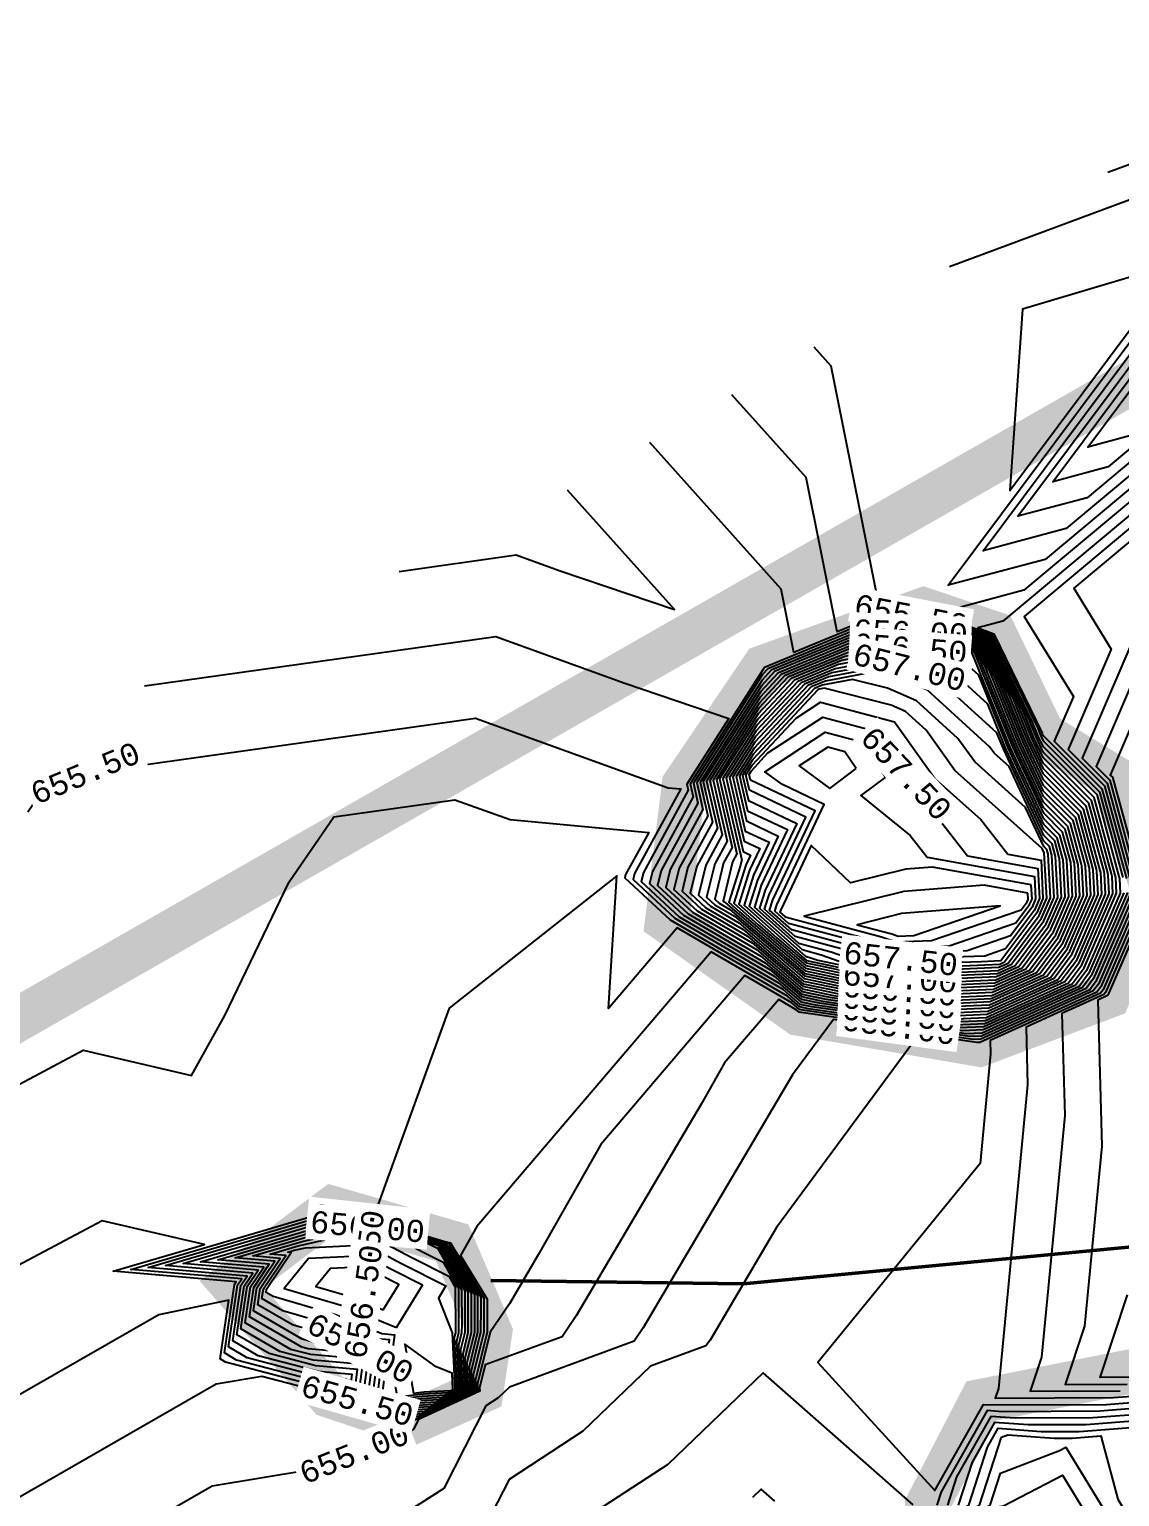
# Model space of a CAD drawing. Header units: inches. Extents: x 533200 to 542759, y 3594234 to 3596688.
# Drawn here: x 535910.29 to 535922.62, y 3595763.28 to 3595779.87 of the extents above; entities that cross this region are included whole.
import ezdxf
from ezdxf.enums import TextEntityAlignment as Align

# ---------------------------------------------------------------- set-up
doc = ezdxf.new("R2010")
doc.units = ezdxf.units.IN
doc.header["$MEASUREMENT"] = 0
for name, color, linetype in [('C-PROP-BNDY', 150, 'Continuous'), ('CVL_CUADCON_TIT', 1, 'Continuous'), ('CVL_CURV_D', 1, 'Continuous'), ('CVL_CURV_G', 5, 'Continuous'), ('CVL_CURV_TX', 2, 'Continuous')]:
    doc.layers.add(name, color=color, linetype=linetype)
doc.styles.add('MONOTXT4', font='MONOTXT4.shx')

msp = doc.modelspace()

# ---------------------------------------------------------------- linework, layer by layer
at = {"const_width": 0.5}
msp.add_lwpolyline([(535898.065, 3595761.753), (535928.984, 3595779.445), (535930.081, 3595726.686), (535905.916, 3595727.942, 0.03527), (535900.563, 3595727.843)], format="xyb", close=True, dxfattribs=at)
at = {"layer": 'C-PROP-BNDY', "color": 3, "linetype": 'Continuous', "lineweight": 30, "const_width": 0.5}
for points, elevation in [([(535917.5, 3595769.79), (535917.69, 3595771.33), (535918.59, 3595772.66), (535920.4, 3595773.31), (535921.2, 3595773.04), (535921.75, 3595771.9), (535922.54, 3595771.42), (535923, 3595770.13), (535922.49, 3595768.94), (535921.03, 3595768.39), (535918.99, 3595768.74), (535917.5, 3595769.79)], 655.33), ([(535912.58, 3595765.68), (535913.72, 3595766.54), (535915.07, 3595766.15), (535915.5, 3595765.14), (535915.4, 3595764.47), (535914.6, 3595764.11), (535913.68, 3595764.42), (535912.58, 3595765.68)], 655.22), ([(535921.41, 3595761.61), (535920.51, 3595762.1), (535920.44, 3595763.18), (535921.05, 3595764.36), (535922.87, 3595764.72), (535924.24, 3595764.27), (535924.74, 3595763.12), (535924.8, 3595762.24), (535923.49, 3595761.84), (535921.41, 3595761.61)], 654.06)]:
    msp.add_lwpolyline(points, dxfattribs=dict(at, elevation=elevation))
at = {"layer": 'CVL_CURV_D', "color": 6, "linetype": 'Continuous'}
for points, elevation in [([(535922.482, 3595778.256), (535922.861, 3595778.397)], 655.2), ([(535920.693, 3595777.188), (535922.965, 3595778.034)], 655.3), ([(535923.026, 3595776.866), (535923.037, 3595776.942), (535923.023, 3595777.157), (535921.517, 3595776.708), (535921.375, 3595774.656), (535923.026, 3595776.866)], 655.3), ([(535923.662, 3595775.457), (535921.772, 3595773.877), (535920.676, 3595773.584), (535923.078, 3595776.798)], 655.4), ([(535923.598, 3595775.704), (535922.249, 3595774.575), (535921.466, 3595774.365), (535923.181, 3595776.661)], 655.6), ([(535923.567, 3595775.827), (535922.487, 3595774.924), (535921.861, 3595774.756), (535923.233, 3595776.593)], 655.7), ([(535922.725, 3595775.273), (535922.256, 3595775.147), (535923.285, 3595776.525)], 655.8), ([(535909.504, 3595767.585), (535910.898, 3595768.326), (535912.122, 3595768.04), (535912.5, 3595768.72), (535913.227, 3595770.23), (535913.732, 3595770.966), (535915.102, 3595771.159), (535915.725, 3595770.934), (535917.292, 3595770.79), (535917.031, 3595770.312), (535917.022, 3595770.278), (535917.535, 3595769.802), (535918.76, 3595769.088), (535919.01, 3595768.875), (535919.177, 3595768.839), (535920.759, 3595768.612), (535921.09, 3595768.627), (535922.077, 3595769.076), (535922.214, 3595769.26), (535922.58, 3595770.101), (535922.571, 3595770.279), (535922.566, 3595770.307), (535922.326, 3595771.185), (535921.751, 3595771.762), (535921.696, 3595771.879), (535921.632, 3595772.038), (535921.158, 3595773.012), (535920.427, 3595773.287), (535920.382, 3595773.283), (535919.91, 3595773.29), (535919.355, 3595776.062), (535919.161, 3595776.278)], 655.4), ([(535923.694, 3595775.334), (535921.534, 3595773.529), (535920.541, 3595773.262), (535921.176, 3595773.024), (535921.686, 3595771.975), (535921.721, 3595771.889), (535921.751, 3595771.825), (535922.356, 3595771.217), (535922.608, 3595770.293), (535922.614, 3595770.264), (535922.622, 3595770.104), (535922.241, 3595769.229), (535922.117, 3595769.062), (535921.081, 3595768.592), (535920.799, 3595768.579), (535919.136, 3595768.818), (535919.005, 3595768.845), (535918.81, 3595769.012), (535917.615, 3595769.709), (535916.837, 3595768.797), (535916.93, 3595770.3), (535915.036, 3595768.801), (535914.17, 3595766.41), (535914.988, 3595766.164), (535915.051, 3595766.147), (535915.071, 3595766.113), (535915.429, 3595765.524), (535915.429, 3595765.446), (535915.428, 3595765.138), (535915.309, 3595764.652), (535915.318, 3595764.475), (535914.695, 3595764.187), (535914.632, 3595764.183), (535914.52, 3595764.171), (535913.8, 3595764.408), (535913.819, 3595764.548), (535913.615, 3595764.566), (535912.631, 3595764.823), (535912.495, 3595764.903), (535912.609, 3595765.676), (535912.63, 3595765.707), (535911.239, 3595765.827), (535912.269, 3595766.129), (535911.115, 3595766.398), (535909.8, 3595765.7)], 655.3), ([(535911.594, 3595772.447), (535915.564, 3595773.005), (535917.022, 3595772.478), (535918.196, 3595772.078), (535917.723, 3595771.335), (535917.739, 3595771.266), (535917.232, 3595770.336), (535917.207, 3595770.234), (535917.636, 3595769.836), (535918.66, 3595769.239), (535919.018, 3595768.933), (535919.258, 3595768.882), (535920.678, 3595768.679), (535921.108, 3595768.698), (535921.996, 3595769.102), (535922.161, 3595769.322), (535922.497, 3595770.095), (535922.486, 3595770.308), (535922.481, 3595770.333), (535922.267, 3595771.119), (535921.752, 3595771.636), (535921.647, 3595771.86), (535921.525, 3595772.164), (535921.123, 3595772.989), (535920.504, 3595773.222), (535920.331, 3595773.206), (535919.915, 3595773.212), (535919.837, 3595773.197), (535918.932, 3595772.823), (535918.788, 3595773.542), (535917.303, 3595775.199)], 655.6), ([(535923.725, 3595775.211), (535921.295, 3595773.18), (535921.012, 3595773.104), (535921.193, 3595773.035), (535921.739, 3595771.913), (535921.745, 3595771.898), (535921.75, 3595771.887), (535922.386, 3595771.25), (535922.65, 3595770.28)], 655.2), ([(535923.757, 3595775.088), (535921.536, 3595773.231), (535922.092, 3595772.327), (535921.876, 3595771.823), (535922.415, 3595771.283), (535922.692, 3595770.267)], 655.1), ([(535914.471, 3595773.742), (535915.795, 3595773.928), (535916.281, 3595773.752), (535917.585, 3595773.309), (535916.374, 3595774.66)], 655.7), ([(535923.804, 3595774.463), (535922.508, 3595771.439), (535922.534, 3595771.413), (535922.861, 3595770.214)], 654.7), ([(535923.376, 3595773.929), (535922.35, 3595771.535), (535922.504, 3595771.381), (535922.819, 3595770.227)], 654.8), ([(535922.948, 3595773.395), (535922.192, 3595771.631), (535922.475, 3595771.348), (535922.776, 3595770.24)], 654.9), ([(535922.444, 3595770.323), (535922.439, 3595770.346), (535922.237, 3595771.086), (535921.752, 3595771.573), (535921.623, 3595771.85), (535921.471, 3595772.226), (535921.106, 3595772.977), (535920.542, 3595773.189), (535920.305, 3595773.167), (535919.917, 3595773.173), (535919.801, 3595773.151), (535918.601, 3595772.655), (535918.588, 3595772.641), (535917.76, 3595771.341), (535917.794, 3595771.194), (535917.333, 3595770.348), (535917.3, 3595770.212), (535917.686, 3595769.853), (535918.61, 3595769.315), (535919.022, 3595768.962), (535919.299, 3595768.904), (535920.638, 3595768.712), (535921.117, 3595768.734), (535921.956, 3595769.115), (535922.134, 3595769.353), (535922.456, 3595770.092), (535922.444, 3595770.323)], 655.7), ([(535922.401, 3595770.338), (535922.397, 3595770.36), (535922.208, 3595771.054), (535921.753, 3595771.51), (535921.598, 3595771.841), (535921.418, 3595772.289), (535921.089, 3595772.966), (535920.581, 3595773.157), (535920.28, 3595773.128), (535919.919, 3595773.134), (535919.764, 3595773.105), (535918.639, 3595772.64), (535918.58, 3595772.577), (535917.798, 3595771.347), (535917.849, 3595771.122), (535917.434, 3595770.36), (535917.392, 3595770.19), (535917.737, 3595769.87), (535918.56, 3595769.39), (535919.027, 3595768.992), (535919.34, 3595768.926), (535920.597, 3595768.745), (535921.126, 3595768.769), (535921.916, 3595769.128), (535922.107, 3595769.384), (535922.414, 3595770.09), (535922.401, 3595770.338)], 655.8), ([(535922.359, 3595770.352), (535922.355, 3595770.373), (535922.178, 3595771.021), (535921.753, 3595771.447), (535921.574, 3595771.831), (535921.364, 3595772.352), (535921.071, 3595772.954), (535920.619, 3595773.124), (535920.254, 3595773.09), (535919.922, 3595773.095), (535919.728, 3595773.058), (535918.676, 3595772.624), (535918.573, 3595772.513), (535917.835, 3595771.353), (535917.904, 3595771.05), (535917.534, 3595770.372), (535917.485, 3595770.168), (535917.787, 3595769.887), (535918.51, 3595769.466), (535919.031, 3595769.021), (535919.38, 3595768.947), (535920.557, 3595768.779), (535921.135, 3595768.805), (535921.876, 3595769.141), (535922.08, 3595769.415), (535922.373, 3595770.087), (535922.359, 3595770.352)], 655.9), ([(535922.274, 3595770.382), (535922.27, 3595770.399), (535922.119, 3595770.956), (535921.754, 3595771.321), (535921.525, 3595771.812), (535921.257, 3595772.477), (535921.036, 3595772.931), (535920.696, 3595773.059), (535920.203, 3595773.013), (535919.927, 3595773.017), (535919.655, 3595772.966), (535918.752, 3595772.592), (535918.558, 3595772.385), (535917.909, 3595771.365), (535918.014, 3595770.907), (535917.736, 3595770.396), (535917.669, 3595770.124), (535917.888, 3595769.921), (535918.41, 3595769.617), (535919.039, 3595769.079), (535919.462, 3595768.99), (535920.476, 3595768.845), (535921.153, 3595768.876), (535921.796, 3595769.168), (535922.027, 3595769.477), (535922.29, 3595770.081), (535922.274, 3595770.382)], 656.1), ([(535922.231, 3595770.397), (535922.228, 3595770.413), (535922.089, 3595770.923), (535921.755, 3595771.258), (535921.5, 3595771.802), (535921.203, 3595772.54), (535921.019, 3595772.919), (535920.734, 3595773.026), (535920.178, 3595772.974), (535919.929, 3595772.978), (535919.618, 3595772.919), (535918.789, 3595772.576), (535918.551, 3595772.321), (535917.946, 3595771.37), (535918.069, 3595770.836), (535917.836, 3595770.409), (535917.762, 3595770.102), (535917.938, 3595769.938), (535918.36, 3595769.692), (535919.043, 3595769.108), (535919.502, 3595769.012), (535920.435, 3595768.878), (535921.162, 3595768.911), (535921.756, 3595769.181), (535922, 3595769.508), (535922.248, 3595770.078), (535922.231, 3595770.397)], 656.2), ([(535922.189, 3595770.411), (535922.186, 3595770.426), (535922.06, 3595770.89), (535921.755, 3595771.195), (535921.476, 3595771.793), (535921.15, 3595772.603), (535921.001, 3595772.908), (535920.773, 3595772.994), (535920.152, 3595772.935), (535919.931, 3595772.939), (535919.582, 3595772.873), (535918.827, 3595772.561), (535918.543, 3595772.257), (535917.983, 3595771.376), (535918.124, 3595770.764), (535917.937, 3595770.421), (535917.854, 3595770.08), (535917.989, 3595769.955), (535918.31, 3595769.768), (535919.048, 3595769.138), (535919.543, 3595769.033), (535920.395, 3595768.911), (535921.171, 3595768.947), (535921.715, 3595769.194), (535921.973, 3595769.539), (535922.206, 3595770.075), (535922.189, 3595770.411)], 656.3), ([(535922.146, 3595770.426), (535922.144, 3595770.439), (535922.03, 3595770.858), (535921.756, 3595771.132), (535921.451, 3595771.783), (535921.096, 3595772.665), (535920.984, 3595772.896), (535920.811, 3595772.961), (535920.126, 3595772.897), (535919.934, 3595772.899), (535919.545, 3595772.826), (535918.864, 3595772.545), (535918.536, 3595772.193), (535918.02, 3595771.382), (535918.179, 3595770.692), (535918.038, 3595770.433), (535917.947, 3595770.058), (535918.039, 3595769.972), (535918.26, 3595769.844), (535919.052, 3595769.167), (535919.584, 3595769.055), (535920.354, 3595768.945), (535921.18, 3595768.982), (535921.675, 3595769.207), (535921.946, 3595769.57), (535922.165, 3595770.072), (535922.146, 3595770.426)], 656.4), ([(535922.062, 3595770.455), (535922.059, 3595770.466), (535921.971, 3595770.792), (535921.757, 3595771.007), (535921.403, 3595771.764), (535920.989, 3595772.791), (535920.949, 3595772.873), (535920.888, 3595772.896), (535920.075, 3595772.819), (535919.938, 3595772.821), (535919.473, 3595772.734), (535918.939, 3595772.513), (535918.521, 3595772.065), (535918.094, 3595771.394), (535918.289, 3595770.549), (535918.239, 3595770.457), (535918.132, 3595770.014), (535918.14, 3595770.007), (535918.16, 3595769.995), (535919.06, 3595769.225), (535919.665, 3595769.098), (535920.273, 3595769.011), (535921.197, 3595769.053), (535921.595, 3595769.233), (535921.893, 3595769.633), (535922.082, 3595770.067), (535922.062, 3595770.455)], 656.6), ([(535922.019, 3595770.47), (535922.017, 3595770.479), (535921.941, 3595770.759), (535921.757, 3595770.944), (535921.378, 3595771.754), (535920.935, 3595772.854), (535920.932, 3595772.861), (535920.926, 3595772.863), (535920.05, 3595772.781), (535919.941, 3595772.782), (535919.436, 3595772.687), (535918.977, 3595772.498), (535918.514, 3595772.001), (535918.131, 3595771.4), (535918.345, 3595770.477), (535918.34, 3595770.469), (535918.328, 3595770.419), (535918.196, 3595770.001), (535918.319, 3595769.892), (535919.065, 3595769.255), (535919.706, 3595769.12), (535920.233, 3595769.044), (535921.206, 3595769.088), (535921.555, 3595769.247), (535921.866, 3595769.664), (535922.04, 3595770.064), (535922.019, 3595770.47)], 656.7), ([(535921.977, 3595770.485), (535921.975, 3595770.492), (535921.911, 3595770.727), (535921.758, 3595770.881), (535921.354, 3595771.745), (535921.023, 3595772.567), (535920.818, 3595772.753), (535920.698, 3595772.806), (535920.024, 3595772.742), (535919.943, 3595772.743), (535919.4, 3595772.641), (535919.015, 3595772.482), (535918.506, 3595771.937), (535918.168, 3595771.406), (535918.361, 3595770.574), (535918.444, 3595770.534), (535918.389, 3595770.419), (535918.254, 3595769.989), (535918.53, 3595769.744), (535919.069, 3595769.284), (535919.746, 3595769.141), (535920.193, 3595769.077), (535921.215, 3595769.124), (535921.515, 3595769.26), (535921.839, 3595769.695), (535921.999, 3595770.061), (535921.977, 3595770.485)], 656.8), ([(535921.934, 3595770.5), (535921.933, 3595770.506), (535921.882, 3595770.694), (535921.758, 3595770.818), (535921.329, 3595771.735), (535921.125, 3595772.241), (535920.693, 3595772.634), (535920.44, 3595772.745), (535919.999, 3595772.703), (535919.946, 3595772.704), (535919.363, 3595772.595), (535919.052, 3595772.466), (535918.499, 3595771.873), (535918.205, 3595771.411), (535918.372, 3595770.689), (535918.548, 3595770.606), (535918.433, 3595770.363), (535918.312, 3595769.978), (535918.742, 3595769.596), (535919.073, 3595769.313), (535919.787, 3595769.163), (535920.152, 3595769.111), (535921.224, 3595769.159), (535921.475, 3595769.273), (535921.812, 3595769.726), (535921.957, 3595770.058), (535921.934, 3595770.5)], 656.9), ([(535921.849, 3595770.529), (535921.849, 3595770.532), (535921.822, 3595770.629), (535921.759, 3595770.692), (535921.365, 3595771.534), (535921.201, 3595771.682), (535921.146, 3595771.758), (535920.444, 3595772.397), (535919.954, 3595772.611), (535919.918, 3595772.62), (535919.29, 3595772.502), (535919.127, 3595772.435), (535918.484, 3595771.744), (535918.279, 3595771.423), (535918.396, 3595770.92), (535918.756, 3595770.749), (535918.521, 3595770.251), (535918.428, 3595769.955), (535919.065, 3595769.39), (535919.126, 3595769.373), (535919.203, 3595769.346), (535919.868, 3595769.206), (535920.071, 3595769.177), (535921.242, 3595769.23), (535921.394, 3595769.299), (535921.759, 3595769.788), (535921.874, 3595770.052), (535921.849, 3595770.529)], 657.1), ([(535921.807, 3595770.544), (535921.806, 3595770.545), (535921.793, 3595770.596), (535921.759, 3595770.629), (535921.553, 3595771.07), (535920.977, 3595771.587), (535920.788, 3595771.852), (535920.319, 3595772.278), (535919.993, 3595772.421), (535919.596, 3595772.52), (535919.254, 3595772.456), (535919.165, 3595772.419), (535918.477, 3595771.68), (535918.317, 3595771.429), (535918.408, 3595771.035), (535918.861, 3595770.821), (535918.565, 3595770.195), (535918.486, 3595769.944), (535919.026, 3595769.464), (535919.24, 3595769.407), (535919.51, 3595769.312), (535919.909, 3595769.228), (535920.031, 3595769.21), (535921.251, 3595769.266), (535921.354, 3595769.312), (535921.732, 3595769.819), (535921.833, 3595770.049), (535921.807, 3595770.544)], 657.2), ([(535921.764, 3595770.559), (535921.764, 3595770.559), (535921.763, 3595770.563), (535921.76, 3595770.566), (535921.741, 3595770.606), (535920.754, 3595771.491), (535920.429, 3595771.946), (535920.195, 3595772.159), (535920.031, 3595772.23), (535919.274, 3595772.42), (535919.217, 3595772.409), (535919.202, 3595772.403), (535918.469, 3595771.616), (535918.354, 3595771.435), (535918.419, 3595771.15), (535918.965, 3595770.892), (535918.608, 3595770.138), (535918.544, 3595769.932), (535918.987, 3595769.538), (535919.354, 3595769.441), (535919.817, 3595769.277), (535919.95, 3595769.249), (535919.99, 3595769.243), (535921.26, 3595769.301), (535921.314, 3595769.326), (535921.705, 3595769.85), (535921.791, 3595770.047), (535921.764, 3595770.559)], 657.3), ([(535921.35, 3595770.544), (535921.727, 3595770.476), (535921.749, 3595770.044), (535921.679, 3595769.881), (535921.274, 3595769.339), (535921.269, 3595769.336), (535921.053, 3595769.327), (535919.983, 3595769.293), (535919.468, 3595769.475), (535918.949, 3595769.613), (535918.602, 3595769.921), (535918.652, 3595770.082), (535919.069, 3595770.964), (535918.431, 3595771.266), (535918.391, 3595771.441), (535918.462, 3595771.552), (535918.957, 3595772.083), (535919.232, 3595772.264), (535920.07, 3595772.04), (535920.531, 3595771.396), (535921.045, 3595770.935), (535921.35, 3595770.544)], 657.4), ([(535920.438, 3595770.509), (535921.653, 3595770.29), (535921.666, 3595770.038), (535921.625, 3595769.943), (535921.383, 3595769.619), (535920.89, 3595769.45), (535920.033, 3595769.423), (535919.696, 3595769.542), (535918.872, 3595769.761), (535918.717, 3595769.898), (535918.74, 3595769.97), (535919.277, 3595771.107), (535918.806, 3595771.33), (535918.605, 3595771.476), (535919.287, 3595771.923), (535919.696, 3595771.814), (535919.967, 3595771.416), (535919.689, 3595771.206), (535920.247, 3595770.753), (535920.438, 3595770.509)], 657.6), ([(535919.637, 3595771.513), (535919.508, 3595771.702), (535919.315, 3595771.753), (535918.992, 3595771.541), (535919.34, 3595771.288), (535919.637, 3595771.513)], 657.7), ([(535921.616, 3595770.197), (535920.501, 3595770.398), (535920.198, 3595770.374), (535919.574, 3595770.218), (535919.128, 3595770.642), (535918.784, 3595769.914), (535918.775, 3595769.887), (535918.833, 3595769.835), (535919.81, 3595769.576), (535920.059, 3595769.488), (535920.69, 3595769.508), (535921.443, 3595769.766), (535921.598, 3595769.974), (535921.625, 3595770.035), (535921.616, 3595770.197)], 657.7), ([(535921.579, 3595770.104), (535921.084, 3595770.193), (535920.174, 3595770.123), (535919.05, 3595769.842), (535919.925, 3595769.609), (535920.084, 3595769.553), (535920.49, 3595769.566), (535921.502, 3595769.913), (535921.571, 3595770.005), (535921.583, 3595770.032), (535921.579, 3595770.104)], 657.8), ([(535922.705, 3595770.11), (535922.295, 3595769.167), (535922.197, 3595769.036), (535921.063, 3595768.521), (535920.88, 3595768.513), (535919.055, 3595768.775), (535918.997, 3595768.787), (535918.91, 3595768.861), (535918.379, 3595769.171), (535916.75, 3595767.26), (535916.043, 3595766.012), (535915.717, 3595765.459), (535915.5, 3595765.14), (535915.357, 3595764.556), (535915.361, 3595764.472), (535914.63, 3595764.134), (535914.61, 3595764.133), (535914.575, 3595764.129), (535913.696, 3595764.418), (535913.698, 3595764.437), (535913.671, 3595764.439), (535912.918, 3595764.636), (535912.401, 3595764.549), (535908.997, 3595762.593)], 655.1), ([(535922.663, 3595770.107), (535922.268, 3595769.198), (535922.157, 3595769.049), (535921.072, 3595768.557), (535920.84, 3595768.546), (535919.096, 3595768.796), (535919.001, 3595768.816), (535918.86, 3595768.937), (535917.997, 3595769.44), (535915.35, 3595766.335), (535915.163, 3595766.006), (535915.465, 3595765.51), (535915.465, 3595765.478), (535915.464, 3595765.139), (535915.333, 3595764.604), (535915.339, 3595764.474), (535914.662, 3595764.16), (535914.621, 3595764.158), (535914.547, 3595764.15), (535913.748, 3595764.413), (535913.758, 3595764.492), (535913.643, 3595764.503), (535912.508, 3595764.799), (535912.448, 3595764.835), (535912.546, 3595765.5), (535911.754, 3595765.335), (535909.667, 3595764.14)], 655.2), ([(535922.788, 3595770.115), (535922.348, 3595769.105), (535922.277, 3595769.01), (535921.045, 3595768.45), (535920.961, 3595768.446), (535919.379, 3595768.673), (535918.917, 3595768.049), (535917.229, 3595765.186), (535917.126, 3595765.035), (535915.719, 3595764.517), (535915.592, 3595764.395), (535915.452, 3595764.304), (535914.976, 3595763.37), (535913.849, 3595762.652)], 654.9), ([(535922.83, 3595770.118), (535922.375, 3595769.074), (535922.317, 3595768.997), (535921.036, 3595768.415), (535921.002, 3595768.413), (535920.35, 3595768.507), (535918.735, 3595766.322), (535917.985, 3595765.049), (535917.939, 3595764.982), (535917.314, 3595764.752), (535916.549, 3595764.019), (535915.713, 3595763.473), (535915.317, 3595762.697)], 654.8), ([(535922.871, 3595770.121), (535922.402, 3595769.042), (535922.358, 3595768.983), (535921.152, 3595768.436), (535921.156, 3595768.285), (535921.037, 3595767.047), (535919.205, 3595764.795), (535920.527, 3595763.349), (535921.075, 3595764.32), (535921.139, 3595764.315), (535922.467, 3595764.322), (535922.984, 3595764.361)], 654.7), ([(535922.913, 3595770.124), (535922.428, 3595769.011), (535922.398, 3595768.97), (535921.557, 3595768.589), (535921.575, 3595767.937), (535921.245, 3595764.501), (535921.208, 3595764.391), (535922.545, 3595764.398), (535922.962, 3595764.43)], 654.6), ([(535922.996, 3595770.13), (535922.482, 3595768.949), (535922.478, 3595768.944), (535922.368, 3595768.894), (535922.414, 3595767.24), (535922.218, 3595765.207), (535922, 3595764.548), (535922.7, 3595764.552)], 654.4), ([(535920.29, 3595769.624), (535921.266, 3595769.958), (535920.149, 3595769.871), (535919.65, 3595769.746), (535920.039, 3595769.643), (535920.11, 3595769.618), (535920.29, 3595769.624)], 657.9), ([(535912.645, 3595765.67), (535912.692, 3595765.74), (535911.436, 3595765.848), (535913.693, 3595766.51), (535913.75, 3595766.523), (535914.886, 3595766.181), (535915.027, 3595766.143), (535915.072, 3595766.066), (535915.393, 3595765.538), (535915.393, 3595765.415), (535915.392, 3595765.138), (535915.285, 3595764.7), (535915.296, 3595764.476), (535914.728, 3595764.214), (535914.643, 3595764.209), (535914.492, 3595764.192), (535913.852, 3595764.402), (535913.879, 3595764.604), (535913.586, 3595764.63), (535912.754, 3595764.847), (535912.542, 3595764.971), (535912.645, 3595765.67)], 655.4), ([(535912.718, 3595765.66), (535912.816, 3595765.807), (535911.831, 3595765.892), (535913.602, 3595766.411), (535913.848, 3595766.466), (535914.682, 3595766.215), (535914.98, 3595766.135), (535915.074, 3595765.973), (535915.321, 3595765.566), (535915.321, 3595765.351), (535915.321, 3595765.136), (535915.237, 3595764.795), (535915.252, 3595764.479), (535914.794, 3595764.267), (535914.665, 3595764.26), (535914.436, 3595764.234), (535913.957, 3595764.392), (535914, 3595764.715), (535913.529, 3595764.757), (535913, 3595764.896), (535912.636, 3595765.108), (535912.718, 3595765.66)], 655.6), ([(535912.754, 3595765.655), (535912.878, 3595765.84), (535912.028, 3595765.913), (535913.556, 3595766.362), (535913.898, 3595766.438), (535914.58, 3595766.233), (535914.956, 3595766.131), (535915.075, 3595765.926), (535915.285, 3595765.58), (535915.285, 3595765.32), (535915.285, 3595765.135), (535915.213, 3595764.843), (535915.231, 3595764.48), (535914.827, 3595764.293), (535914.676, 3595764.285), (535914.409, 3595764.255), (535914.009, 3595764.387), (535914.06, 3595764.771), (535913.501, 3595764.821), (535913.123, 3595764.92), (535912.683, 3595765.176), (535912.754, 3595765.655)], 655.7), ([(535912.79, 3595765.649), (535912.941, 3595765.873), (535912.225, 3595765.935), (535913.511, 3595766.312), (535913.947, 3595766.409), (535914.478, 3595766.25), (535914.933, 3595766.127), (535915.076, 3595765.879), (535915.249, 3595765.594), (535915.249, 3595765.288), (535915.249, 3595765.134), (535915.19, 3595764.891), (535915.209, 3595764.482), (535914.86, 3595764.32), (535914.687, 3595764.31), (535914.381, 3595764.276), (535914.061, 3595764.381), (535914.12, 3595764.827), (535913.473, 3595764.885), (535913.246, 3595764.944), (535912.731, 3595765.244), (535912.79, 3595765.649)], 655.8), ([(535912.827, 3595765.644), (535913.003, 3595765.907), (535912.422, 3595765.957), (535913.465, 3595766.263), (535913.997, 3595766.381), (535914.375, 3595766.267), (535914.909, 3595766.123), (535915.076, 3595765.833), (535915.213, 3595765.608), (535915.214, 3595765.256), (535915.213, 3595765.133), (535915.166, 3595764.939), (535915.187, 3595764.483), (535914.893, 3595764.347), (535914.698, 3595764.336), (535914.353, 3595764.297), (535914.113, 3595764.376), (535914.181, 3595764.883), (535913.444, 3595764.948), (535913.369, 3595764.968), (535912.778, 3595765.313), (535912.827, 3595765.644)], 655.9), ([(535912.899, 3595765.633), (535913.127, 3595765.973), (535912.817, 3595766), (535913.375, 3595766.164), (535914.095, 3595766.324), (535914.171, 3595766.301), (535914.346, 3595766.254), (535914.743, 3595766.043), (535914.969, 3595765.93), (535915.078, 3595765.739), (535915.141, 3595765.636), (535915.142, 3595765.193), (535915.142, 3595765.132), (535915.118, 3595765.034), (535915.144, 3595764.486), (535914.958, 3595764.4), (535914.719, 3595764.386), (535914.298, 3595764.339), (535914.218, 3595764.365), (535914.301, 3595764.994), (535913.793, 3595765.039), (535913.567, 3595765.132), (535913.265, 3595765.22), (535912.872, 3595765.449), (535912.899, 3595765.633)], 656.1), ([(535912.936, 3595765.628), (535913.189, 3595766.007), (535913.014, 3595766.022), (535913.329, 3595766.114), (535913.884, 3595766.238), (535914.115, 3595766.248), (535914.621, 3595765.979), (535915.034, 3595765.771), (535915.079, 3595765.693), (535915.105, 3595765.65), (535915.106, 3595765.162), (535915.106, 3595765.131), (535915.094, 3595765.082), (535915.122, 3595764.487), (535914.991, 3595764.426), (535914.73, 3595764.412), (535914.27, 3595764.36), (535914.361, 3595765.05), (535914.035, 3595765.079), (535913.659, 3595765.234), (535913.155, 3595765.38), (535912.919, 3595765.518), (535912.936, 3595765.628)], 656.2), ([(535912.972, 3595765.623), (535913.251, 3595766.04), (535913.211, 3595766.043), (535913.284, 3595766.065), (535913.412, 3595766.093), (535914.105, 3595766.124), (535914.498, 3595765.915), (535915, 3595765.662), (535914.914, 3595765.521), (535915.07, 3595765.13), (535915.1, 3595764.488), (535915.024, 3595764.453), (535914.741, 3595764.437), (535914.451, 3595764.404), (535914.381, 3595764.799), (535914.422, 3595765.105), (535914.277, 3595765.118), (535913.75, 3595765.335), (535913.045, 3595765.54), (535912.966, 3595765.586), (535912.972, 3595765.623)], 656.3), ([(535914.44, 3595765.19), (535914.734, 3595765.67), (535914.376, 3595765.85), (535914.095, 3595766), (535913.445, 3595765.971), (535913.17, 3595765.632), (535913.841, 3595765.436), (535914.44, 3595765.19)], 656.4), ([(535914.144, 3595765.59), (535914.203, 3595765.686), (535914.131, 3595765.722), (535914.075, 3595765.752), (535913.945, 3595765.746), (535913.89, 3595765.678), (535914.024, 3595765.639), (535914.144, 3595765.59)], 656.6), ([(535922.777, 3595764.628), (535922.395, 3595764.626), (535922.705, 3595765.56)], 654.3), ([(535914.888, 3595764.748), (535914.534, 3595765.001), (535914.633, 3595764.449), (535914.752, 3595764.462), (535915.057, 3595764.479), (535915.079, 3595764.489), (535915.07, 3595764.673), (535914.888, 3595764.748)], 656.4), ([(535920.283, 3595763.184), (535918.585, 3595764.677), (535917.507, 3595763.643), (535915.973, 3595762.641)], 654.7), ([(535923.858, 3595762.938), (535924.07, 3595763.764), (535924.011, 3595763.922), (535923.294, 3595764.15), (535923.005, 3595764.292), (535922.39, 3595764.245), (535921.286, 3595764.239), (535921.117, 3595764.252), (535920.597, 3595763.332), (535920.549, 3595763.18)], 654.8), ([(535923.785, 3595762.923), (535924.014, 3595763.817), (535923.988, 3595763.888), (535923.2, 3595764.138), (535923.027, 3595764.223), (535922.312, 3595764.169), (535921.434, 3595764.164), (535921.159, 3595764.185), (535920.772, 3595763.501), (535920.669, 3595763.18)], 654.9), ([(535921.443, 3595761.829), (535920.832, 3595762.058), (535920.573, 3595762.181), (535920.545, 3595762.482), (535919.606, 3595762.98), (535920.499, 3595762.985), (535920.91, 3595763.18), (535921.123, 3595763.838), (535921.242, 3595764.051), (535921.729, 3595764.013), (535922.157, 3595764.015), (535922.841, 3595764.068), (535922.948, 3595763.67), (535923.064, 3595763.006), (535923.575, 3595762.813), (535923.675, 3595762.299), (535923.118, 3595762.298), (535922.789, 3595761.875), (535922.546, 3595761.121), (535922.095, 3595761.788), (535921.443, 3595761.829)], 655.1), ([(535921.446, 3595761.85), (535920.777, 3595762.101), (535920.582, 3595762.194), (535920.551, 3595762.539), (535919.811, 3595762.931), (535920.514, 3595762.935), (535921.031, 3595763.18), (535921.279, 3595763.95), (535921.353, 3595763.978), (535921.877, 3595763.938), (535922.08, 3595763.939), (535922.404, 3595763.964), (535922.595, 3595763.248), (535922.719, 3595763.043), (535922.755, 3595763.02), (535922.801, 3595763.006), (535923.467, 3595762.754), (535923.549, 3595762.332), (535923.091, 3595762.331), (535922.739, 3595761.878), (535922.537, 3595761.249), (535922.161, 3595761.805), (535921.446, 3595761.85)], 655.2), ([(535921.449, 3595761.871), (535920.721, 3595762.144), (535920.591, 3595762.206), (535920.556, 3595762.596), (535920.016, 3595762.882), (535920.529, 3595762.885), (535921.151, 3595763.18), (535921.269, 3595763.544), (535921.935, 3595763.801), (535922.006, 3595763.838), (535922.484, 3595763.054), (535922.64, 3595762.954), (535922.838, 3595762.891), (535923.359, 3595762.694), (535923.423, 3595762.364), (535923.065, 3595762.363), (535922.689, 3595761.88), (535922.528, 3595761.377), (535922.227, 3595761.822), (535921.449, 3595761.871)], 655.3), ([(535921.452, 3595761.892), (535920.666, 3595762.187), (535920.601, 3595762.218), (535920.561, 3595762.653), (535920.221, 3595762.833), (535920.544, 3595762.835), (535921.222, 3595763.156), (535921.257, 3595763.168), (535921.272, 3595763.168), (535921.304, 3595763.173), (535921.97, 3595763.522), (535922.249, 3595763.065), (535922.524, 3595762.888), (535922.874, 3595762.777), (535923.251, 3595762.635), (535923.297, 3595762.396), (535923.039, 3595762.396), (535922.639, 3595761.883), (535922.518, 3595761.505), (535922.292, 3595761.839), (535921.452, 3595761.892)], 655.4), ([(535918.717, 3595763.226), (535918.562, 3595763.362), (535918.464, 3595763.268)], 654.6)]:
    msp.add_lwpolyline(points, dxfattribs=dict(at, elevation=elevation))
at = {"layer": 'CVL_CURV_G', "color": 5, "linetype": 'Continuous'}
for points, elevation in [([(535923.63, 3595775.581), (535922.01, 3595774.226), (535921.071, 3595773.975), (535923.129, 3595776.729)], 655.5), ([(535910.273, 3595771.021), (535910.538, 3595771.408), (535915.333, 3595772.082), (535917.511, 3595771.294), (535917.654, 3595771.281), (535917.131, 3595770.324), (535917.115, 3595770.256), (535917.586, 3595769.819), (535918.71, 3595769.163), (535919.014, 3595768.904), (535919.218, 3595768.861), (535920.718, 3595768.646), (535921.099, 3595768.663), (535922.037, 3595769.089), (535922.187, 3595769.291), (535922.539, 3595770.098), (535922.529, 3595770.293), (535922.523, 3595770.32), (535922.297, 3595771.152), (535921.752, 3595771.699), (535921.672, 3595771.869), (535921.578, 3595772.101), (535921.141, 3595773.001), (535920.465, 3595773.255), (535920.357, 3595773.244), (535919.912, 3595773.251), (535919.874, 3595773.244), (535919.421, 3595773.057), (535919.072, 3595774.802), (535918.232, 3595775.739)], 655.5), ([(535923.789, 3595774.964), (535922.097, 3595773.55), (535922.52, 3595772.861), (535922.034, 3595771.727), (535922.445, 3595771.315), (535922.734, 3595770.254)], 655), ([(535922.316, 3595770.367), (535922.313, 3595770.386), (535922.149, 3595770.988), (535921.754, 3595771.384), (535921.549, 3595771.821), (535921.311, 3595772.415), (535921.054, 3595772.942), (535920.657, 3595773.092), (535920.229, 3595773.051), (535919.924, 3595773.056), (535919.691, 3595773.012), (535918.714, 3595772.608), (535918.566, 3595772.449), (535917.872, 3595771.359), (535917.959, 3595770.979), (535917.635, 3595770.384), (535917.577, 3595770.146), (535917.838, 3595769.904), (535918.46, 3595769.541), (535919.035, 3595769.05), (535919.421, 3595768.969), (535920.516, 3595768.812), (535921.144, 3595768.84), (535921.836, 3595769.154), (535922.053, 3595769.446), (535922.331, 3595770.084), (535922.316, 3595770.367)], 656), ([(535922.104, 3595770.441), (535922.102, 3595770.453), (535922, 3595770.825), (535921.756, 3595771.07), (535921.427, 3595771.774), (535921.043, 3595772.728), (535920.967, 3595772.884), (535920.849, 3595772.928), (535920.101, 3595772.858), (535919.936, 3595772.86), (535919.509, 3595772.78), (535918.902, 3595772.529), (535918.529, 3595772.129), (535918.057, 3595771.388), (535918.235, 3595770.621), (535918.139, 3595770.445), (535918.039, 3595770.036), (535918.09, 3595769.99), (535918.21, 3595769.919), (535919.056, 3595769.196), (535919.624, 3595769.077), (535920.314, 3595768.978), (535921.189, 3595769.017), (535921.635, 3595769.22), (535921.92, 3595769.601), (535922.123, 3595770.07), (535922.104, 3595770.441)], 656.5), ([(535921.892, 3595770.514), (535921.891, 3595770.519), (535921.852, 3595770.661), (535921.759, 3595770.755), (535921.305, 3595771.726), (535921.228, 3595771.915), (535920.569, 3595772.515), (535920.182, 3595772.684), (535919.973, 3595772.665), (535919.948, 3595772.665), (535919.327, 3595772.548), (535919.09, 3595772.45), (535918.491, 3595771.809), (535918.242, 3595771.417), (535918.384, 3595770.804), (535918.652, 3595770.678), (535918.477, 3595770.307), (535918.37, 3595769.967), (535918.953, 3595769.449), (535919.077, 3595769.342), (535919.828, 3595769.184), (535920.112, 3595769.144), (535921.233, 3595769.195), (535921.435, 3595769.286), (535921.786, 3595769.757), (535921.916, 3595770.055), (535921.892, 3595770.514)], 657), ([(535920.894, 3595770.526), (535921.69, 3595770.383), (535921.708, 3595770.041), (535921.652, 3595769.912), (535921.324, 3595769.472), (535921.09, 3595769.392), (535920.008, 3595769.358), (535919.582, 3595769.508), (535918.91, 3595769.687), (535918.659, 3595769.91), (535918.696, 3595770.026), (535919.173, 3595771.035), (535918.443, 3595771.381), (535918.428, 3595771.446), (535918.454, 3595771.488), (535918.64, 3595771.688), (535919.26, 3595772.094), (535919.883, 3595771.927), (535920.297, 3595771.32), (535920.272, 3595771.301), (535920.323, 3595771.259), (535920.894, 3595770.526)], 657.5), ([(535922.747, 3595770.113), (535922.321, 3595769.136), (535922.237, 3595769.023), (535921.054, 3595768.486), (535920.921, 3595768.48), (535919.014, 3595768.753), (535918.993, 3595768.758), (535918.96, 3595768.785), (535918.761, 3595768.902), (535918.15, 3595768.185), (535917.885, 3595767.717), (535916.473, 3595765.322), (535916.313, 3595765.087), (535915.444, 3595764.768), (535915.381, 3595764.508), (535915.383, 3595764.471), (535914.689, 3595764.15), (535914.634, 3595764.043), (535914.532, 3595763.977), (535913.429, 3595763.575), (535912.358, 3595763.395), (535908.32, 3595761.075)], 655), ([(535922.954, 3595770.127), (535922.455, 3595768.98), (535922.438, 3595768.957), (535921.963, 3595768.741), (535921.995, 3595767.589), (535921.732, 3595764.854), (535921.604, 3595764.47), (535922.622, 3595764.475)], 654.5), ([(535912.682, 3595765.665), (535912.754, 3595765.773), (535911.633, 3595765.87), (535913.647, 3595766.461), (535913.799, 3595766.495), (535914.784, 3595766.198), (535915.004, 3595766.139), (535915.073, 3595766.019), (535915.357, 3595765.552), (535915.357, 3595765.383), (535915.357, 3595765.137), (535915.261, 3595764.747), (535915.274, 3595764.478), (535914.761, 3595764.24), (535914.654, 3595764.234), (535914.464, 3595764.213), (535913.905, 3595764.397), (535913.939, 3595764.66), (535913.558, 3595764.694), (535912.877, 3595764.872), (535912.589, 3595765.04), (535912.682, 3595765.665)], 655.5), ([(535912.863, 3595765.639), (535913.065, 3595765.94), (535912.619, 3595765.978), (535913.42, 3595766.213), (535914.046, 3595766.353), (535914.273, 3595766.284), (535914.799, 3595766.142), (535914.866, 3595766.107), (535914.903, 3595766.088), (535915.077, 3595765.786), (535915.177, 3595765.622), (535915.178, 3595765.225), (535915.177, 3595765.132), (535915.142, 3595764.987), (535915.166, 3595764.484), (535914.925, 3595764.373), (535914.708, 3595764.361), (535914.325, 3595764.318), (535914.166, 3595764.371), (535914.241, 3595764.938), (535913.551, 3595765), (535913.476, 3595765.031), (535913.375, 3595765.06), (535912.825, 3595765.381), (535912.863, 3595765.639)], 656), ([(535914.292, 3595765.39), (535914.469, 3595765.678), (535914.254, 3595765.786), (535914.085, 3595765.876), (535913.695, 3595765.859), (535913.53, 3595765.655), (535913.933, 3595765.538), (535914.292, 3595765.39)], 656.5), ([(535923.456, 3595762.958), (535923.333, 3595763.658), (535923.71, 3595763.934), (535923.107, 3595764.126), (535923.049, 3595764.154), (535922.235, 3595764.092), (535921.582, 3595764.089), (535921.201, 3595764.118), (535920.948, 3595763.669), (535920.79, 3595763.18)], 655)]:
    msp.add_lwpolyline(points, dxfattribs=dict(at, elevation=elevation))

# ---------------------------------------------------------------- next in the draw order: wipeouts: each hides what was drawn before it
at = {"color": 8}
for points, z in [([(535920.971, 3595773.312), (535919.62, 3595773.572), (535919.545, 3595773.179), (535920.896, 3595772.92)], 655.5), ([(535919.586, 3595771.819), (535920.531, 3595770.819), (535920.822, 3595771.093), (535919.877, 3595772.093)], 657.5), ([(535910.362, 3595771.015), (535911.634, 3595771.539), (535911.482, 3595771.909), (535910.21, 3595771.385)], 655.5), ([(535920.826, 3595768.702), (535919.462, 3595768.884), (535919.409, 3595768.488), (535920.773, 3595768.305)], 655), ([(535913.412, 3595766.274), (535914.781, 3595766.126), (535914.824, 3595766.523), (535913.455, 3595766.671)], 655.5), ([(535914.527, 3595764.211), (535913.249, 3595763.7), (535913.398, 3595763.329), (535914.676, 3595763.839)], 655)]:
    msp.add_wipeout(points, dxfattribs=at).translate(0, 0, z).dxf.layer = 'CVL_CURV_TX'

# ---------------------------------------------------------------- next in the draw order: texts
at = {"layer": 'CVL_CURV_TX', "color": 2, "style": 'MONOTXT4'}
for s, rotation, p in [('655.50', 349.1285, (535920.258, 3595773.246, 655.5)), ('657.50', 313.3978, (535920.204, 3595771.456, 657.5)), ('655.50', 22.3828, (535910.922, 3595771.462, 655.5)), ('655.00', 352.3781, (535920.118, 3595768.595, 655)), ('655.50', 353.8246, (535914.118, 3595766.399, 655.5)), ('655.00', 21.7702, (535913.962, 3595763.77, 655))]:
    msp.add_text(s, height=0.25, rotation=rotation, dxfattribs=at).set_placement(p, align=Align.MIDDLE)

# ---------------------------------------------------------------- next in the draw order: wipeouts: each hides what was drawn before it
at = {"color": 8}
for points, z in [([(535920.948, 3595773.226), (535919.573, 3595773.281), (535919.557, 3595772.881), (535920.932, 3595772.826)], 656), ([(535919.416, 3595768.609), (535920.784, 3595768.456), (535920.828, 3595768.854), (535919.46, 3595769.006)], 655.5), ([(535913.411, 3595766.194), (535914.782, 3595766.071), (535914.817, 3595766.47), (535913.447, 3595766.593)], 656), ([(535914.714, 3595764.37), (535913.391, 3595764.748), (535913.281, 3595764.363), (535914.604, 3595763.985)], 655.5)]:
    msp.add_wipeout(points, dxfattribs=at).translate(0, 0, z).dxf.layer = 'CVL_CURV_TX'

# ---------------------------------------------------------------- next in the draw order: texts
at = {"layer": 'CVL_CURV_TX', "color": 2, "style": 'MONOTXT4'}
for s, rotation, p in [('656.00', 357.7231, (535920.252, 3595773.053, 656)), ('655.50', 353.6304, (535920.122, 3595768.731, 655.5)), ('656.00', 354.875, (535914.114, 3595766.332, 656)), ('655.50', 344.0419, (535913.998, 3595764.366, 655.5))]:
    msp.add_text(s, height=0.25, rotation=rotation, dxfattribs=at).set_placement(p, align=Align.MIDDLE)

# ---------------------------------------------------------------- next in the draw order: wipeouts: each hides what was drawn before it
at = {"color": 8}
for points in [[(535920.948, 3595773.223), (535919.573, 3595773.278), (535919.557, 3595772.879), (535920.932, 3595772.823)], [(535919.422, 3595768.735), (535920.792, 3595768.602), (535920.83, 3595769.001), (535919.46, 3595769.133)], [(535914.734, 3595764.81), (535913.52, 3595765.457), (535913.331, 3595765.104), (535914.546, 3595764.457)]]:
    msp.add_wipeout(points, dxfattribs=at).translate(0, 0, 656).dxf.layer = 'CVL_CURV_TX'

# ---------------------------------------------------------------- next in the draw order: texts
at = {"layer": 'CVL_CURV_TX', "color": 2, "style": 'MONOTXT4'}
for rotation, p in [(357.7042, (535920.252, 3595773.051, 656)), (354.486, (535920.126, 3595768.868, 656)), (331.9385, (535914.033, 3595764.957, 656))]:
    msp.add_text('656.00', height=0.25, rotation=rotation, dxfattribs=at).set_placement(p, align=Align.MIDDLE)

# ---------------------------------------------------------------- next in the draw order: wipeouts: each hides what was drawn before it
at = {"color": 8}
for points in [[(535920.948, 3595773.019), (535919.576, 3595773.124), (535919.545, 3595772.725), (535920.918, 3595772.62)], [(535919.428, 3595768.861), (535920.8, 3595768.748), (535920.832, 3595769.147), (535919.461, 3595769.26)], [(535914.183, 3595765.165), (535914.386, 3595766.526), (535913.991, 3595766.585), (535913.788, 3595765.224)]]:
    msp.add_wipeout(points, dxfattribs=at).translate(0, 0, 656.5).dxf.layer = 'CVL_CURV_TX'

# ---------------------------------------------------------------- next in the draw order: linework, layer by layer
at = {"layer": 'CVL_CUADCON_TIT', "lineweight": 50}
msp.add_lwpolyline([(535915.506, 3595765.723), (535918.36, 3595765.686), (535951.008, 3595768.796)], dxfattribs=at)

# ---------------------------------------------------------------- next in the draw order: texts
at = {"layer": 'CVL_CURV_TX', "color": 2, "style": 'MONOTXT4'}
for rotation, p in [(355.631, (535920.247, 3595772.872, 656.5)), (355.3095, (535920.13, 3595769.004, 656.5)), (81.523, (535914.087, 3595765.875, 656.5))]:
    msp.add_text('656.50', height=0.25, rotation=rotation, dxfattribs=at).set_placement(p, align=Align.MIDDLE)

# ---------------------------------------------------------------- next in the draw order: wipeouts: each hides what was drawn before it
at = {"color": 8}
for points, z in [([(535920.956, 3595772.686), (535919.622, 3595773.02), (535919.524, 3595772.632), (535920.859, 3595772.298)], 657), ([(535919.434, 3595768.987), (535920.807, 3595768.895), (535920.834, 3595769.294), (535919.461, 3595769.387)], 657), ([(535914.183, 3595765.166), (535914.386, 3595766.527), (535913.991, 3595766.586), (535913.788, 3595765.225)], 656.5)]:
    msp.add_wipeout(points, dxfattribs=at).translate(0, 0, z).dxf.layer = 'CVL_CURV_TX'

# ---------------------------------------------------------------- next in the draw order: texts
at = {"layer": 'CVL_CURV_TX', "color": 2, "style": 'MONOTXT4'}
for s, rotation, p in [('657.00', 345.9263, (535920.24, 3595772.659, 657)), ('657.00', 356.1312, (535920.134, 3595769.141, 657)), ('656.50', 81.523, (535914.087, 3595765.876, 656.5))]:
    msp.add_text(s, height=0.25, rotation=rotation, dxfattribs=at).set_placement(p, align=Align.MIDDLE)

# ---------------------------------------------------------------- next in the draw order: wipeouts: each hides what was drawn before it
at = {"color": 8}
for points, z in [([(535919.434, 3595768.992), (535920.807, 3595768.899), (535920.834, 3595769.298), (535919.461, 3595769.391)], 657), ([(535914.16, 3595764.774), (535914.363, 3595766.135), (535913.967, 3595766.194), (535913.765, 3595764.833)], 656.5)]:
    msp.add_wipeout(points, dxfattribs=at).translate(0, 0, z).dxf.layer = 'CVL_CURV_TX'

# ---------------------------------------------------------------- next in the draw order: texts
at = {"layer": 'CVL_CURV_TX', "color": 2, "style": 'MONOTXT4'}
for s, rotation, p in [('657.00', 356.1295, (535920.134, 3595769.145, 657)), ('656.50', 81.523, (535914.064, 3595765.484, 656.5))]:
    msp.add_text(s, height=0.25, rotation=rotation, dxfattribs=at).set_placement(p, align=Align.MIDDLE)

# ---------------------------------------------------------------- next in the draw order: wipeouts: each hides what was drawn before it
at = {"color": 8}
msp.add_wipeout([(535920.847, 3595769.483), (535919.48, 3595769.638), (535919.435, 3595769.241), (535920.802, 3595769.086)], dxfattribs=at).translate(0, 0, 657.5).dxf.layer = 'CVL_CURV_TX'

# ---------------------------------------------------------------- next in the draw order: texts
at = {"layer": 'CVL_CURV_TX', "color": 2, "style": 'MONOTXT4'}
msp.add_text('657.50', height=0.25, rotation=353.5352, dxfattribs=at).set_placement((535920.141, 3595769.362, 657.5), align=Align.MIDDLE)

doc.saveas('drawing.dxf')
